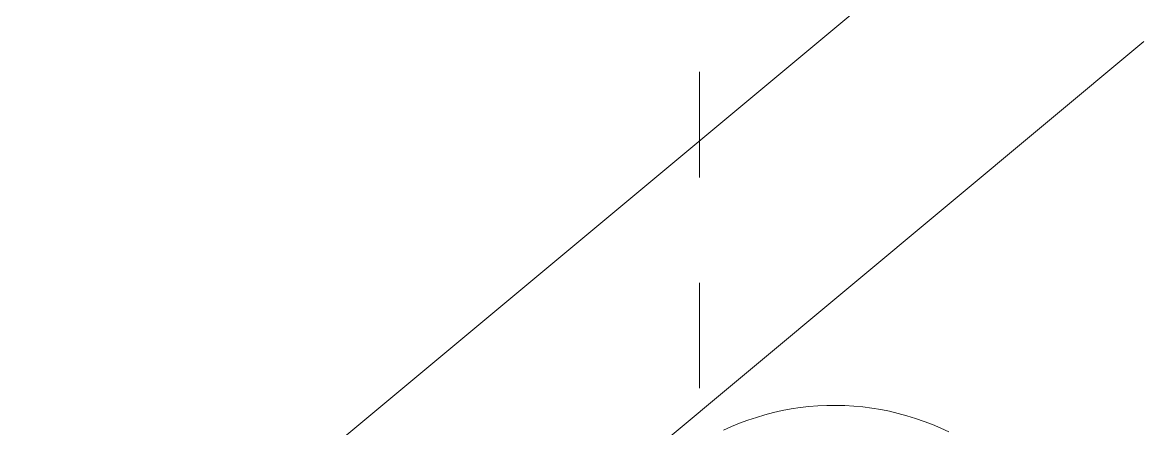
# Model space of a CAD drawing. Header units: inches. Extents: x -6 to 195, y -3 to 126.
# Drawn here: x 186.733 to 187.797, y 52.817 to 53.202 of the extents above; entities that cross this region are included whole.
import ezdxf

# ---------------------------------------------------------------- set-up
doc = ezdxf.new("R2010")
doc.units = ezdxf.units.IN
doc.linetypes.add('HIDDEN', pattern=[1.905, 1.27, -0.635])
doc.layers.add('ZANO_R_przerywana', color=250, linetype='HIDDEN', lineweight=0)

msp = doc.modelspace()

# ---------------------------------------------------------------- linework, layer by layer
at = {"layer": 'ZANO_R_przerywana', "ltscale": 0.05}
msp.add_line((187.37499, 42.85528), (187.37499, 55.71349), dxfattribs=at)
at = {"layer": 'ZANO_R_przerywana'}
for p, q in [((187.7968, 53.44134), (179.4209, 46.46073)), ((178.15639, 45.14971), (187.7968, 53.18418)), ((187.43718, 52.82988), (187.44533, 52.83199)), ((187.44533, 52.83199), (187.45367, 52.83386)), ((187.45367, 52.83386), (187.46206, 52.83543)), ((187.46206, 52.83543), (187.47051, 52.83671)), ((187.47051, 52.83671), (187.479, 52.83769)), ((187.479, 52.83769), (187.48751, 52.83838)), ((187.48751, 52.83838), (187.49605, 52.83878)), ((187.49605, 52.83878), (187.50459, 52.83887)), ((187.50459, 52.83887), (187.51313, 52.83867)), ((187.51313, 52.83867), (187.52166, 52.83818)), ((187.52166, 52.83818), (187.53017, 52.83739)), ((187.53017, 52.83739), (187.53865, 52.8363)), ((187.53865, 52.8363), (187.54708, 52.83492)), ((187.54708, 52.83492), (187.55546, 52.83325)), ((187.55546, 52.83325), (187.56377, 52.83129)), ((187.56377, 52.83129), (187.57201, 52.82904)), ((187.40547, 52.81867), (187.41325, 52.82188)), ((187.41325, 52.82188), (187.42114, 52.82482)), ((187.42114, 52.82482), (187.42912, 52.82748)), ((187.42912, 52.82748), (187.43718, 52.82988)), ((187.57201, 52.82904), (187.58017, 52.8265)), ((187.58017, 52.8265), (187.58824, 52.82369)), ((187.58824, 52.82369), (187.5962, 52.82059)), ((187.5962, 52.82059), (187.60406, 52.81722)), ((187.39781, 52.8152), (187.40547, 52.81867)), ((187.60406, 52.81722), (187.61179, 52.81359))]:
    msp.add_line(p, q, dxfattribs=at)

doc.saveas('drawing.dxf')
